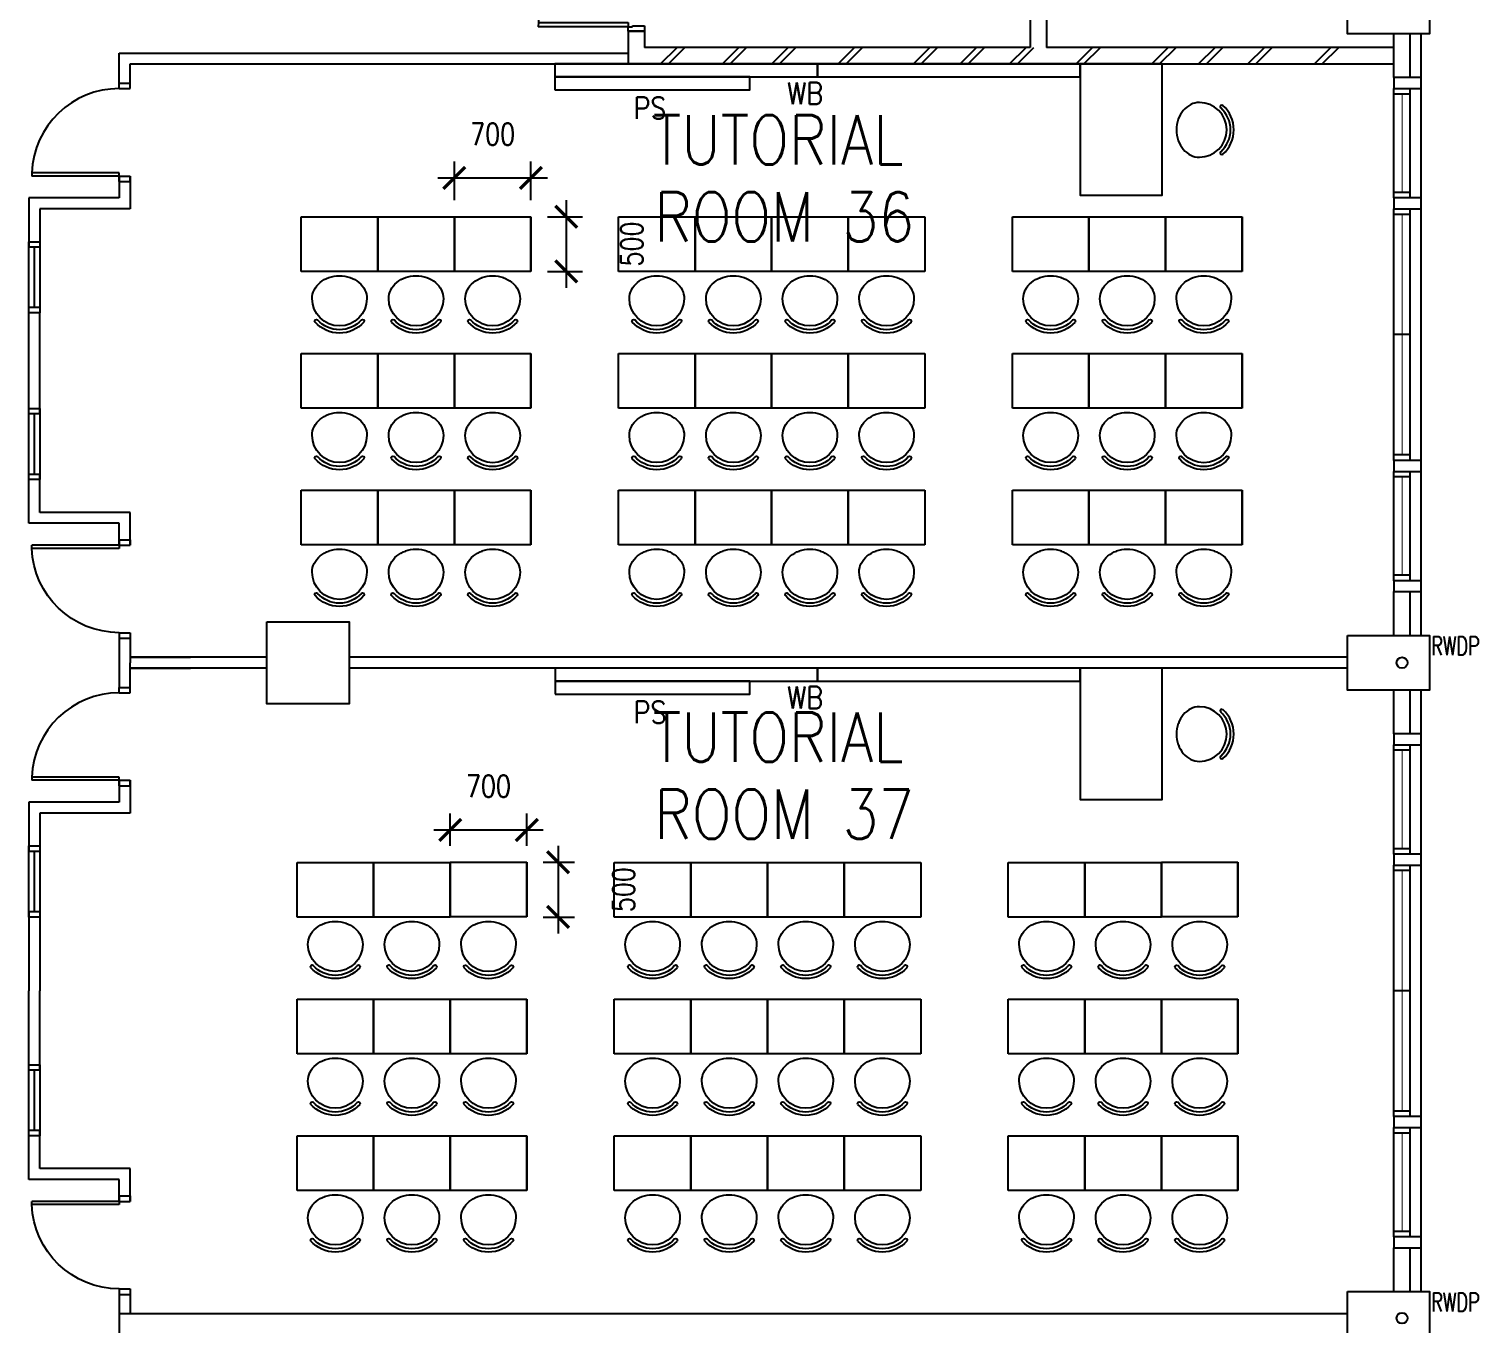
# Model space of a CAD drawing. Extents: x 2687779 to 2997471, y -863049 to -631414.
# Drawn here: x 2769666 to 2782910, y -663655 to -651813 of the extents above; entities that cross this region are included whole.
import ezdxf

# ---------------------------------------------------------------- set-up
doc = ezdxf.new("R2010")
doc.units = 0
doc.header["$LTSCALE"] = 10
doc.header["$MEASUREMENT"] = 0
doc.header["$PDMODE"] = 34
doc.layers.get('0').update_dxf_attribs({"linetype": 'CONTINUOUS'})
doc.layers.get('DEFPOINTS').update_dxf_attribs({"linetype": 'CONTINUOUS'})
for name, color, linetype in [('BO', 7, 'CONTINUOUS'), ('COL', 3, 'CONTINUOUS'), ('DOOR', 5, 'CONTINUOUS'), ('DR', 7, 'CONTINUOUS'), ('FURN', 1, 'CONTINUOUS'), ('FURN1', 7, 'CONTINUOUS'), ('hatch', 7, 'CONTINUOUS'), ('LINE', 7, 'CONTINUOUS'), ('partition', 7, 'CONTINUOUS'), ('RWDP', 145, 'CONTINUOUS'), ('stair', 7, 'CONTINUOUS'), ('T50', 3, 'CONTINUOUS'), ('WALL', 2, 'CONTINUOUS'), ('WIN', 5, 'CONTINUOUS')]:
    doc.layers.add(name, color=color, linetype=linetype)
doc.styles.add('ROMANS', font='romans.shx', dxfattribs={"width": 0.8, "height": 100})
doc.styles.get("Standard").update_dxf_attribs({"font": 'ROMANS.SHX'})
doc.dimstyles.new('STANDARD$0', dxfattribs={"dimscale": 0, "dimtxt": 8, "dimasz": 6, "dimexe": 1, "dimexo": 1, "dimgap": 3, "dimtad": 1, "dimdec": 0, "dimlfac": -1, "dimrnd": 1, "dimzin": 0, "dimdsep": 46, "dimtxsty": 'Standard', "dimcen": 0, "dimclrd": 5, "dimclre": 250, "dimadec": 0, "dimazin": 0, "dimtfac": 1, "dimtdec": 4, "dimtofl": 0, "dimtmove": 0, "dimatfit": 3, "dimfxl": 1, "dimtolj": 1, "dimtzin": 0, "dimarcsym": 0})

# ---------------------------------------------------------------- blocks, each defined once
blk = doc.blocks.new('FG')
at = {"layer": 'LINE', "linetype": 'Continuous'}
for points in [[(0, 0), (50, 0), (50, 100), (0, 100)], [(600, 0), (650, 0), (650, 100), (600, 100)]]:
    blk.add_lwpolyline(points, close=True, dxfattribs=at)
at = {"layer": 'LINE', "color": 5, "linetype": 'Continuous'}
for points in [[(600, 100), (50, 100)], [(50, 0), (600, 0)]]:
    blk.add_lwpolyline(points, dxfattribs=at)
at = {"layer": 'LINE', "color": 1, "linetype": 'Continuous'}
blk.add_lwpolyline([(50, 50), (600, 50)], dxfattribs=at)
blk = doc.blocks.new('D900')
at = {"layer": 'DOOR', "color": 7}
for p, q in [((50, 100), (50, 899)), ((80, 899), (50, 899)), ((80, 100), (80, 899)), ((0, 100), (0, 0)), ((0, 100), (50, 100)), ((0, 0), (50, 0)), ((50, 100), (50, 0)), ((50, 100), (80, 100)), ((850, 100), (850, 0)), ((850, 100), (900, 100)), ((850, 0), (900, 0)), ((900, 100), (900, 0))]:
    blk.add_line(p, q, dxfattribs=at)
blk.add_arc((50, 100), 800, 0, 87.8509, dxfattribs=at)
blk = doc.blocks.new('DR-900-B')
at = {"layer": 'DR'}
for p, q in [((0, 900), (-150, 900)), ((-150, 900), (-150, 860)), ((-150, 860), (-110, 860)), ((-110, 860), (-110, 850)), ((-110, 850), (0, 850)), ((0, 850), (0, 900)), ((-150, 40), (-970, 40)), ((-969, 80), (-150, 80)), ((-150, 80), (-150, 40)), ((-150, 40), (-110, 40)), ((-150, 0), (-150, 40)), ((0, 0), (-150, 0)), ((-110, 50), (0, 50)), ((-110, 40), (-110, 50)), ((0, 50), (0, 0))]:
    blk.add_line(p, q, dxfattribs=at)
blk.add_arc((-150, 40), 820, 90, 180, dxfattribs=at)
blk = doc.blocks.new('CHAIR10')
at = {"layer": 'FURN1', "color": 1}
for centre, radius, start, end in [((-515, 735), 216, 116.3827, 140.136), ((-533, 772), 175, 90, 116.3827), ((-533, 697), 250, 270, 90), ((-487, 712), 252, 140.136, 160.9198), ((-328, 909), 15, 48.1599, 228.1599), ((-518, 697), 270, 311.8401, 48.1599), ((-518, 697), 300, 311.8401, 48.1599), ((-443, 697), 299, 160.9198, 180), ((-443, 697), 299, 180, 199.0802), ((-487, 682), 252, 199.0802, 219.864), ((-515, 658), 216, 219.864, 243.6173), ((-533, 622), 175, 243.6173, 270), ((-328, 485), 15, 131.8401, 311.8401)]:
    blk.add_arc(centre, radius, start, end, dxfattribs=at)
blk = doc.blocks.new('A$C782F2748')
at = {"layer": 'FURN'}
for p, q in [((563, 1400), (1063, 1400)), ((563, 700), (563, 1400)), ((1063, 1400), (1063, 700)), ((1063, 700), (563, 700)), ((563, 700), (1063, 700)), ((563, 0), (563, 700)), ((1063, 700), (1063, 0)), ((1063, 0), (563, 0))]:
    blk.add_line(p, q, dxfattribs=at)
at = {"linetype": 'Continuous', "xscale": -1, "rotation": 2.668041787501352e-08}
for p in [(-218, 353), (-218, -347)]:
    blk.add_blockref('CHAIR10', p, dxfattribs=at)
blk = doc.blocks.new('A$C76CD475D')
at = {"layer": 'FURN'}
for p, q in [((0, 552), (0, 1052)), ((0, 1052), (700, 1052)), ((700, 1052), (700, 552)), ((700, 552), (700, 1052)), ((700, 552), (0, 552))]:
    blk.add_line(p, q, dxfattribs=at)
at = {"linetype": 'Continuous', "xscale": -1, "rotation": 90.00000002668041}
blk.add_blockref('CHAIR10', (1047, -230), dxfattribs=at)
blk = doc.blocks.new('_ARCHTICK')
at = {"color": 0, "linetype": 'ByBlock', "const_width": 0.15}
blk.add_lwpolyline([(-0.5, -0.5), (0.5, 0.5)], dxfattribs=at)
blk = doc.blocks.new('*D462')
at = {"layer": 'DEFPOINTS', "color": 0, "linetype": 'Continuous', "transparency": 16777216}
for p in [(2774216, -659433), (2774216, -659933), (2774502, -659933)]:
    blk.add_point(p, dxfattribs=at)
at = {"layer": 'FURN', "color": 7, "linetype": 'Continuous', "lineweight": -2, "transparency": 16777216}
for p, q in [((2774502, -659283), (2774502, -660083)), ((2774366, -659433), (2774652, -659433)), ((2774366, -659933), (2774652, -659933))]:
    blk.add_line(p, q, dxfattribs=at)
at = {"layer": 'FURN', "color": 7, "linetype": 'Continuous', "lineweight": -2, "transparency": 16777216, "xscale": 200, "yscale": 200, "zscale": 200}
for p, rotation in [((2774502, -659433), 90), ((2774502, -659933), 270)]:
    blk.add_blockref('_ARCHTICK', p, dxfattribs=dict(at, rotation=rotation))
at = {"layer": 'FURN', "color": 7, "linetype": 'Continuous', "transparency": 16777216, "insert": (2775102, -659683), "char_height": 200, "attachment_point": 5, "rotation": 90, "style": 'ROMANS'}
blk.add_mtext('\\A1;500', dxfattribs=at)
blk = doc.blocks.new('*D463')
at = {"layer": 'DEFPOINTS', "color": 0, "linetype": 'Continuous', "transparency": 16777216}
for p in [(2774216, -659137), (2773516, -659433), (2774216, -659433)]:
    blk.add_point(p, dxfattribs=at)
at = {"layer": 'FURN', "color": 7, "linetype": 'Continuous', "lineweight": -2, "transparency": 16777216}
for p, q in [((2773516, -659283), (2773516, -658987)), ((2774216, -659283), (2774216, -658987)), ((2773366, -659137), (2774366, -659137))]:
    blk.add_line(p, q, dxfattribs=at)
at = {"layer": 'FURN', "color": 7, "linetype": 'Continuous', "lineweight": -2, "transparency": 16777216, "xscale": 200, "yscale": 200, "zscale": 200, "rotation": 180}
blk.add_blockref('_ARCHTICK', (2773516, -659137), dxfattribs=at)
at = {"layer": 'FURN', "color": 7, "linetype": 'Continuous', "lineweight": -2, "transparency": 16777216, "xscale": 200, "yscale": 200, "zscale": 200}
blk.add_blockref('_ARCHTICK', (2774216, -659137), dxfattribs=at)
at = {"layer": 'FURN', "color": 7, "linetype": 'Continuous', "transparency": 16777216, "insert": (2773866, -658737), "char_height": 200, "attachment_point": 5, "style": 'ROMANS'}
blk.add_mtext('\\A1;700', dxfattribs=at)
blk = doc.blocks.new('*D466')
at = {"layer": 'DEFPOINTS', "color": 0, "linetype": 'Continuous', "transparency": 16777216}
for p in [(2774254, -653175), (2773554, -653530), (2774254, -653530)]:
    blk.add_point(p, dxfattribs=at)
at = {"layer": 'FURN', "color": 7, "linetype": 'Continuous', "lineweight": -2, "transparency": 16777216}
for p, q in [((2773554, -653380), (2773554, -653025)), ((2774254, -653380), (2774254, -653025)), ((2773404, -653175), (2774404, -653175))]:
    blk.add_line(p, q, dxfattribs=at)
at = {"layer": 'FURN', "color": 7, "linetype": 'Continuous', "lineweight": -2, "transparency": 16777216, "xscale": 200, "yscale": 200, "zscale": 200, "rotation": 180}
blk.add_blockref('_ARCHTICK', (2773554, -653175), dxfattribs=at)
at = {"layer": 'FURN', "color": 7, "linetype": 'Continuous', "lineweight": -2, "transparency": 16777216, "xscale": 200, "yscale": 200, "zscale": 200}
blk.add_blockref('_ARCHTICK', (2774254, -653175), dxfattribs=at)
at = {"layer": 'FURN', "color": 7, "linetype": 'Continuous', "transparency": 16777216, "insert": (2773904, -652775), "char_height": 200, "attachment_point": 5, "style": 'ROMANS'}
blk.add_mtext('\\A1;700', dxfattribs=at)
blk = doc.blocks.new('*D467')
at = {"layer": 'DEFPOINTS', "color": 0, "linetype": 'Continuous', "transparency": 16777216}
for p in [(2774254, -653530), (2774254, -654030), (2774576, -654030)]:
    blk.add_point(p, dxfattribs=at)
at = {"layer": 'FURN', "color": 7, "linetype": 'Continuous', "lineweight": -2, "transparency": 16777216}
for p, q in [((2774576, -653380), (2774576, -654180)), ((2774404, -653530), (2774726, -653530)), ((2774404, -654030), (2774726, -654030))]:
    blk.add_line(p, q, dxfattribs=at)
at = {"layer": 'FURN', "color": 7, "linetype": 'Continuous', "lineweight": -2, "transparency": 16777216, "xscale": 200, "yscale": 200, "zscale": 200}
for p, rotation in [((2774576, -653530), 90), ((2774576, -654030), 270)]:
    blk.add_blockref('_ARCHTICK', p, dxfattribs=dict(at, rotation=rotation))
at = {"layer": 'FURN', "color": 7, "linetype": 'Continuous', "transparency": 16777216, "insert": (2775176, -653780), "char_height": 200, "attachment_point": 5, "rotation": 90, "style": 'ROMANS'}
blk.add_mtext('\\A1;500', dxfattribs=at)

msp = doc.modelspace()

# ---------------------------------------------------------------- linework, layer by layer
at = {"color": 9}
for p, q in [((2782391.3, -657358.2), (2782391.3, -651858.2)), ((2782391.3, -663358.2), (2782391.3, -657858.2))]:
    msp.add_line(p, q, dxfattribs=at)
at = {"linetype": 'Continuous'}
for p, q in [((2770491.3, -653158.2), (2770491.3, -653358.2)), ((2770591.3, -653158.2), (2770591.3, -653458.2)), ((2770491.3, -653358.2), (2769666.3, -653358.2)), ((2770591.3, -653458.2), (2769766.3, -653458.2)), ((2770491.3, -656333.2), (2769666.3, -656333.2)), ((2770591.3, -656233.2), (2769766.3, -656233.2)), ((2770491.3, -656533.2), (2770491.3, -656333.2)), ((2770591.3, -656533.2), (2770591.3, -656233.2)), ((2770491.3, -658683.2), (2770491.3, -658883.2)), ((2770591.3, -658683.2), (2770591.3, -658983.2)), ((2770491.3, -658883.2), (2769666.3, -658883.2)), ((2770591.3, -658983.2), (2769766.3, -658983.2)), ((2770591.3, -662233.2), (2769766.3, -662233.2)), ((2770591.3, -662533.2), (2770591.3, -662233.2)), ((2770491.3, -662333.2), (2769666.3, -662333.2)), ((2770491.3, -662533.2), (2770491.3, -662333.2))]:
    msp.add_line(p, q, dxfattribs=at)
at = {"layer": 'COL'}
for points in [[(2781716.3, -651358.2), (2782466.3, -651358.2), (2782466.3, -651858.2), (2781716.3, -651858.2)], [(2771841.3, -657233.2), (2772591.3, -657233.2), (2772591.3, -657983.2), (2771841.3, -657983.2)], [(2781716.3, -657358.2), (2782466.3, -657358.2), (2782466.3, -657858.2), (2781716.3, -657858.2)], [(2781716.3, -663358.2), (2782466.3, -663358.2), (2782466.3, -663858.2), (2781716.3, -663858.2)]]:
    msp.add_lwpolyline(points, close=True, dxfattribs=at)
at = {"layer": 'DR'}
for p, q in [((2770491.3, -652033.2), (2775141.3, -652033.2)), ((2770591.3, -652133.2), (2775141.3, -652133.2)), ((2769666.3, -659883.2), (2769666.3, -660608.2)), ((2769766.3, -659883.2), (2769766.3, -660608.2)), ((2769666.3, -661333.2), (2769666.3, -660608.2)), ((2769766.3, -661333.2), (2769766.3, -660608.2))]:
    msp.add_line(p, q, dxfattribs=at)
at = {"layer": 'FURN'}
for points in [[(2774474, -652252.2), (2776874, -652252.2), (2776874, -652133.2), (2774474, -652133.2)], [(2774474, -652371.2), (2776254, -652371.2), (2776254, -652252.2), (2774474, -652252.2)], [(2776874, -652252.2), (2779274, -652252.2), (2779274, -652133.2), (2776874, -652133.2)], [(2779274, -652133.2), (2779274, -653333.2), (2780024, -653333.2), (2780024, -652133.2)], [(2774474.1, -657777.2), (2776874.1, -657777.2), (2776874.1, -657658.2), (2774474.1, -657658.2)], [(2776874.1, -657777.2), (2779274.1, -657777.2), (2779274.1, -657658.2), (2776874.1, -657658.2)], [(2779274.1, -657658.2), (2779274.1, -658858.2), (2780024.1, -658858.2), (2780024.1, -657658.2)], [(2774474.1, -657896.2), (2776254.1, -657896.2), (2776254.1, -657777.2), (2774474.1, -657777.2)]]:
    msp.add_lwpolyline(points, close=True, dxfattribs=at)
at = {"layer": 'hatch', "color": 1}
for p, q in [((2775439.5, -652133.2), (2775589.5, -651983.2)), ((2775511.2, -652133.2), (2775661.2, -651983.2)), ((2776003.9, -652133.2), (2776153.9, -651983.2)), ((2776075.5, -652133.2), (2776225.5, -651983.2)), ((2776454.9, -652133.2), (2776604.9, -651983.2)), ((2776526.5, -652133.2), (2776676.5, -651983.2)), ((2777062.9, -652133.2), (2777212.9, -651983.2)), ((2777134.5, -652133.2), (2777284.5, -651983.2)), ((2777749.9, -652133.2), (2777899.9, -651983.2)), ((2777821.5, -652133.2), (2777971.5, -651983.2)), ((2778177.9, -652133.2), (2778327.9, -651983.2)), ((2778249.5, -652133.2), (2778399.5, -651983.2)), ((2778628.9, -652133.2), (2778778.9, -651983.2)), ((2778700.5, -652133.2), (2778850.5, -651983.2)), ((2779236.9, -652133.2), (2779386.9, -651983.2)), ((2779308.5, -652133.2), (2779458.5, -651983.2)), ((2779928.4, -652133.2), (2780078.4, -651983.2)), ((2780000, -652133.2), (2780150, -651983.2)), ((2780356.4, -652133.2), (2780506.4, -651983.2)), ((2780428, -652133.2), (2780578, -651983.2)), ((2780807.4, -652133.2), (2780957.4, -651983.2)), ((2780879, -652133.2), (2781029, -651983.2)), ((2781415.4, -652133.2), (2781565.4, -651983.2)), ((2781487, -652133.2), (2781637, -651983.2))]:
    msp.add_line(p, q, dxfattribs=at)
at = {"layer": 'partition', "linetype": 'Continuous'}
for p, q in [((2770491.3, -652308.2), (2770491.3, -652033.2)), ((2770591.3, -652308.2), (2770591.3, -652133.2)), ((2770491.3, -657383.2), (2770491.3, -657833.2)), ((2770591.3, -657383.2), (2770591.3, -657608.2)), ((2770591.3, -657833.2), (2770591.3, -657608.2)), ((2770491.3, -663383.2), (2770491.3, -663833.2)), ((2770591.3, -663383.2), (2770591.3, -663558.2))]:
    msp.add_line(p, q, dxfattribs=at)
at = {"layer": 'partition'}
for p, q in [((2770591.3, -657558.2), (2771141.3, -657558.2)), ((2771841.3, -657558.2), (2770591.3, -657558.2)), ((2770591.3, -657658.2), (2771141.3, -657658.2)), ((2771841.3, -657658.2), (2770591.3, -657658.2)), ((2781716.3, -657558.2), (2772591.3, -657558.2)), ((2781716.3, -657658.2), (2772591.3, -657658.2)), ((2770491.3, -663558.2), (2781716.3, -663558.2))]:
    msp.add_line(p, q, dxfattribs=at)
at = {"layer": 'RWDP', "color": 142, "linetype": 'Continuous'}
for centre in [(2782216.3, -657608.2), (2782216.3, -663601.1)]:
    msp.add_circle(centre, 50, dxfattribs=at)
at = {"layer": 'stair'}
for p, q in [((2769666.3, -653358.2), (2769666.3, -653808.2)), ((2769766.3, -653458.2), (2769766.3, -653808.2)), ((2769666.3, -655333.2), (2769666.3, -654408.2)), ((2769766.3, -655333.2), (2769766.3, -654408.2)), ((2769666.3, -656333.2), (2769666.3, -655883.2)), ((2769766.3, -656233.2), (2769766.3, -655883.2)), ((2769666.3, -658883.2), (2769666.3, -659333.2)), ((2769766.3, -658983.2), (2769766.3, -659333.2)), ((2769666.3, -659883.2), (2769666.3, -660608.2)), ((2769766.3, -659883.2), (2769766.3, -660608.2)), ((2769666.3, -661333.2), (2769666.3, -660608.2)), ((2769766.3, -661333.2), (2769766.3, -660608.2)), ((2769666.3, -662333.2), (2769666.3, -661883.2)), ((2769766.3, -662233.2), (2769766.3, -661883.2))]:
    msp.add_line(p, q, dxfattribs=at)
at = {"layer": 'WALL'}
for p, q in [((2775141.3, -651833.2), (2775291.3, -651833.2)), ((2775141.3, -651833.2), (2775141.3, -652133.2)), ((2775291.3, -651833.2), (2775291.3, -651983.2)), ((2782141.3, -652258.2), (2782141.3, -651858.2)), ((2782291.3, -652258.2), (2782291.3, -651858.2)), ((2778816.3, -651983.2), (2775291.3, -651983.2)), ((2782141.3, -651983.2), (2778966.3, -651983.2)), ((2782141.3, -657358.2), (2782141.3, -656958.2)), ((2782291.3, -657358.2), (2782291.3, -656958.2)), ((2782141.3, -658258.2), (2782141.3, -657858.2)), ((2782291.3, -658258.2), (2782291.3, -657858.2)), ((2782141.3, -663358.2), (2782141.3, -662958.2)), ((2782291.3, -663358.2), (2782291.3, -662958.2))]:
    msp.add_line(p, q, dxfattribs=at)
at = {"layer": 'WALL', "linetype": 'Continuous'}
msp.add_line((2775141.3, -652133.2), (2782141.3, -652133.2), dxfattribs=at)
at = {"layer": 'WALL'}
for points in [[(2778816.3, -649133.2), (2778816.3, -651983.2)], [(2778966.3, -649133.2), (2778966.3, -651983.2)]]:
    msp.add_lwpolyline(points, dxfattribs=at)
for points in [[(2782391.3, -652258.2), (2782141.3, -652258.2), (2782141.3, -652358.2), (2782391.3, -652358.2)], [(2782391.3, -653358.2), (2782141.3, -653358.2), (2782141.3, -653458.2), (2782391.3, -653458.2)], [(2782391.3, -655758.2), (2782141.3, -655758.2), (2782141.3, -655858.2), (2782391.3, -655858.2)], [(2782391.3, -656858.2), (2782141.3, -656858.2), (2782141.3, -656958.2), (2782391.3, -656958.2)], [(2782391.3, -658258.2), (2782141.3, -658258.2), (2782141.3, -658358.2), (2782391.3, -658358.2)], [(2782391.3, -659358.2), (2782141.3, -659358.2), (2782141.3, -659458.2), (2782391.3, -659458.2)], [(2782391.3, -661758.2), (2782141.3, -661758.2), (2782141.3, -661858.2), (2782391.3, -661858.2)], [(2782391.3, -662858.2), (2782141.3, -662858.2), (2782141.3, -662958.2), (2782391.3, -662958.2)]]:
    msp.add_lwpolyline(points, close=True, dxfattribs=at)
at = {"layer": 'WIN'}
for p, q in [((2782141.3, -653358.2), (2782141.3, -652358.2)), ((2782291.3, -653358.2), (2782291.3, -652358.2)), ((2782291.3, -652408.2), (2782141.3, -652408.2)), ((2782291.3, -653308.2), (2782141.3, -653308.2)), ((2782141.3, -655758.2), (2782141.3, -653458.2)), ((2782291.3, -653508.2), (2782141.3, -653508.2)), ((2782291.3, -655758.2), (2782291.3, -653458.2)), ((2782291.3, -654608.2), (2782141.3, -654608.2)), ((2782291.3, -655708.2), (2782141.3, -655708.2)), ((2782141.3, -656858.2), (2782141.3, -655858.2)), ((2782291.3, -655908.2), (2782141.3, -655908.2)), ((2782291.3, -656858.2), (2782291.3, -655858.2)), ((2782291.3, -656808.2), (2782141.3, -656808.2)), ((2782141.3, -659358.2), (2782141.3, -658358.2)), ((2782291.3, -658408.2), (2782141.3, -658408.2)), ((2782291.3, -659358.2), (2782291.3, -658358.2)), ((2782291.3, -659308.2), (2782141.3, -659308.2)), ((2782141.3, -661758.2), (2782141.3, -659458.2)), ((2782291.3, -659508.2), (2782141.3, -659508.2)), ((2782291.3, -661758.2), (2782291.3, -659458.2)), ((2782291.3, -660608.2), (2782141.3, -660608.2)), ((2782291.3, -661708.2), (2782141.3, -661708.2)), ((2782141.3, -662858.2), (2782141.3, -661858.2)), ((2782291.3, -661908.2), (2782141.3, -661908.2)), ((2782291.3, -662858.2), (2782291.3, -661858.2)), ((2782291.3, -662808.2), (2782141.3, -662808.2))]:
    msp.add_line(p, q, dxfattribs=at)
at = {"layer": 'WIN', "const_width": 10, "flags": 128}
for points in [[(2782216.3, -653308.2), (2782216.3, -652408.2)], [(2782216.3, -655708.2), (2782216.3, -653508.2)], [(2782216.3, -655908.2), (2782216.3, -656808.2)], [(2782216.3, -659308.2), (2782216.3, -658408.2)], [(2782216.3, -661708.2), (2782216.3, -659508.2)], [(2782216.3, -661908.2), (2782216.3, -662808.2)]]:
    msp.add_lwpolyline(points, dxfattribs=at)

# ---------------------------------------------------------------- block references
at = {"color": 30, "linetype": 'Continuous'}
for p in [(2773554.3, -654581.9), (2780054.3, -654581.9), (2773554.3, -655831.9), (2780054.3, -655831.9), (2773554.3, -657081.9), (2780054.3, -657081.9), (2773516.3, -660484.9), (2780016.3, -660484.9), (2773516.3, -661734.9), (2780016.3, -661734.9), (2773516.3, -662984.9), (2780016.3, -662984.9)]:
    msp.add_blockref('A$C76CD475D', p, dxfattribs=at)
at = {"layer": 'BO', "linetype": 'Continuous', "rotation": 359.9999998932783}
msp.add_blockref('CHAIR10', (2780896.2, -653432.5), dxfattribs=at)
at = {"layer": 'FURN'}
for name, p, rotation in [('A$C782F2748', (2773554.3, -654593.7), 90), ('A$C782F2748', (2776454.3, -654593.7), 90), ('A$C782F2748', (2777854.3, -654593.7), 90), ('A$C782F2748', (2780054.3, -654593.7), 90), ('A$C782F2748', (2773554.3, -655843.7), 90), ('A$C782F2748', (2776454.3, -655843.7), 90), ('A$C782F2748', (2777854.3, -655843.7), 90), ('A$C782F2748', (2780054.3, -655843.7), 90), ('A$C782F2748', (2773554.3, -657093.7), 90), ('A$C782F2748', (2776454.3, -657093.7), 90), ('A$C782F2748', (2777854.3, -657093.7), 90), ('A$C782F2748', (2780054.3, -657093.7), 90), ('CHAIR10', (2780896.4, -658957.5), 359.9999998932783), ('A$C782F2748', (2773516.3, -660496.7), 90), ('A$C782F2748', (2776416.3, -660496.7), 90), ('A$C782F2748', (2777816.3, -660496.7), 90), ('A$C782F2748', (2780016.3, -660496.7), 90), ('A$C782F2748', (2773516.3, -661746.7), 90), ('A$C782F2748', (2776416.3, -661746.7), 90), ('A$C782F2748', (2777816.3, -661746.7), 90), ('A$C782F2748', (2780016.3, -661746.7), 90), ('A$C782F2748', (2773516.3, -662996.7), 90), ('A$C782F2748', (2776416.3, -662996.7), 90), ('A$C782F2748', (2777816.3, -662996.7), 90), ('A$C782F2748', (2780016.3, -662996.7), 90)]:
    msp.add_blockref(name, p, dxfattribs=dict(at, rotation=rotation))
at = {"layer": 'LINE', "linetype": 'Continuous', "xscale": -1, "rotation": 270}
for p in [(2769666.3, -654408.2), (2769666.3, -655933.2), (2769666.3, -659933.2), (2769666.3, -661933.2)]:
    msp.add_blockref('FG', p, dxfattribs=at)
at = {"layer": 'stair', "rotation": 90}
for p in [(2770591.3, -653208.2), (2770591.3, -658733.2)]:
    msp.add_blockref('D900', p, dxfattribs=at)
at = {"layer": 'stair', "xscale": -1, "rotation": 90}
for p in [(2770591.3, -656483.2), (2770591.3, -662483.2)]:
    msp.add_blockref('D900', p, dxfattribs=at)
at = {"layer": 'WALL', "linetype": 'Continuous'}
msp.add_blockref('DR-900-B', (2775291.3, -651833.2), dxfattribs=at)

# ---------------------------------------------------------------- texts
at = {"layer": 'FURN', "style": 'ROMANS', "width": 0.85}
for s, rotation, p in [('WB', 0, (2776597.2, -652501.8)), ('PS', 360, (2775193.4, -652635.6)), ('WB', 0, (2776597.3, -658026.8)), ('PS', 360, (2775193.5, -658160.6))]:
    msp.add_text(s, height=200, rotation=rotation, dxfattribs=at).set_placement(p)
at = {"layer": 'RWDP', "color": 142, "style": 'ROMANS', "width": 0.7}
for p in [(2782481.8, -657539), (2782481.8, -663539)]:
    msp.add_text('RWDP', height=170, dxfattribs=at).set_placement(p)
at = {"layer": 'T50', "color": 3, "style": 'ROMANS', "width": 0.85}
for s, p in [('TUTORIAL', (2775366, -653051.8)), ('ROOM 36', (2775381.3, -653756.1)), ('TUTORIAL', (2775366, -658512.8)), ('ROOM 37', (2775381.3, -659217.1))]:
    msp.add_text(s, height=450, dxfattribs=at).set_placement(p)

# ---------------------------------------------------------------- dimensions: what is measured, and where the dimension line sits
at = {"layer": 'FURN', "color": 30, "linetype": 'Continuous'}
for base, p1, p2, picture, middle in [((2774254.3, -653175.1), (2773554.3, -653530.2), (2774254.3, -653530.2), '*D466', (2773904.3, -652775.1)), ((2774216.3, -659137.1), (2773516.3, -659433.2), (2774216.3, -659433.2), '*D463', (2773866.3, -658737.1))]:
    dim = msp.add_linear_dim(base=base, p1=p1, p2=p2, dimstyle='STANDARD$0', override={"dimscale": 100, "dimtxt": 2, "dimasz": 2, "dimexe": 1.5, "dimexo": 1.5, "dimgap": 1, "dimtxsty": 'ROMANS', "dimblk": 'ARCHTICK', "dimdle": 1.5, "dimclrd": 7, "dimclre": 7, "dimclrt": 7, "dimtdec": 0, "dimtmove": 2}, dxfattribs=at)
    dim.commit()
    dim.dimension.update_dxf_attribs({"geometry": picture, "text_midpoint": middle})
for base, p1, p2, picture, middle in [((2774576, -654030.2), (2774254.3, -653530.2), (2774254.3, -654030.2), '*D467', (2775176, -653780.2)), ((2774502, -659933.2), (2774216.3, -659433.2), (2774216.3, -659933.2), '*D462', (2775102, -659683.2))]:
    dim = msp.add_linear_dim(base=base, p1=p1, p2=p2, angle=90, dimstyle='STANDARD$0', override={"dimscale": 100, "dimtxt": 2, "dimasz": 2, "dimexe": 1.5, "dimexo": 1.5, "dimgap": 1, "dimtxsty": 'ROMANS', "dimblk": 'ARCHTICK', "dimdle": 1.5, "dimclrd": 7, "dimclre": 7, "dimclrt": 7, "dimtdec": 0, "dimtmove": 2}, dxfattribs=at)
    dim.commit()
    dim.dimension.update_dxf_attribs({"geometry": picture, "text_midpoint": middle})

doc.saveas('drawing.dxf')
